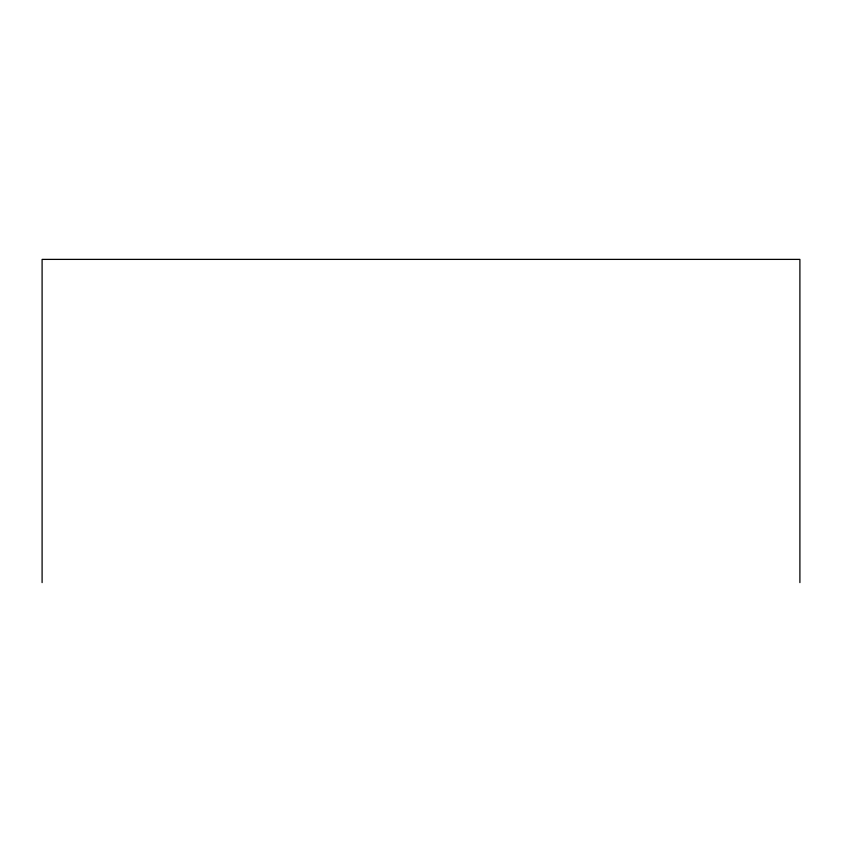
<?xml version="1.0" encoding="UTF-8"?>
<svg xmlns="http://www.w3.org/2000/svg" width="842" height="842" viewBox="0 0 842 842"><rect width="100%" height="100%" fill="white"/><g stroke="black" fill="none" stroke-linecap="round" stroke-linejoin="round"><path stroke-width="1.26" d="M799.9 582.611L799.9 259.389L42.1 259.389L42.1 582.611"/></g></svg>
